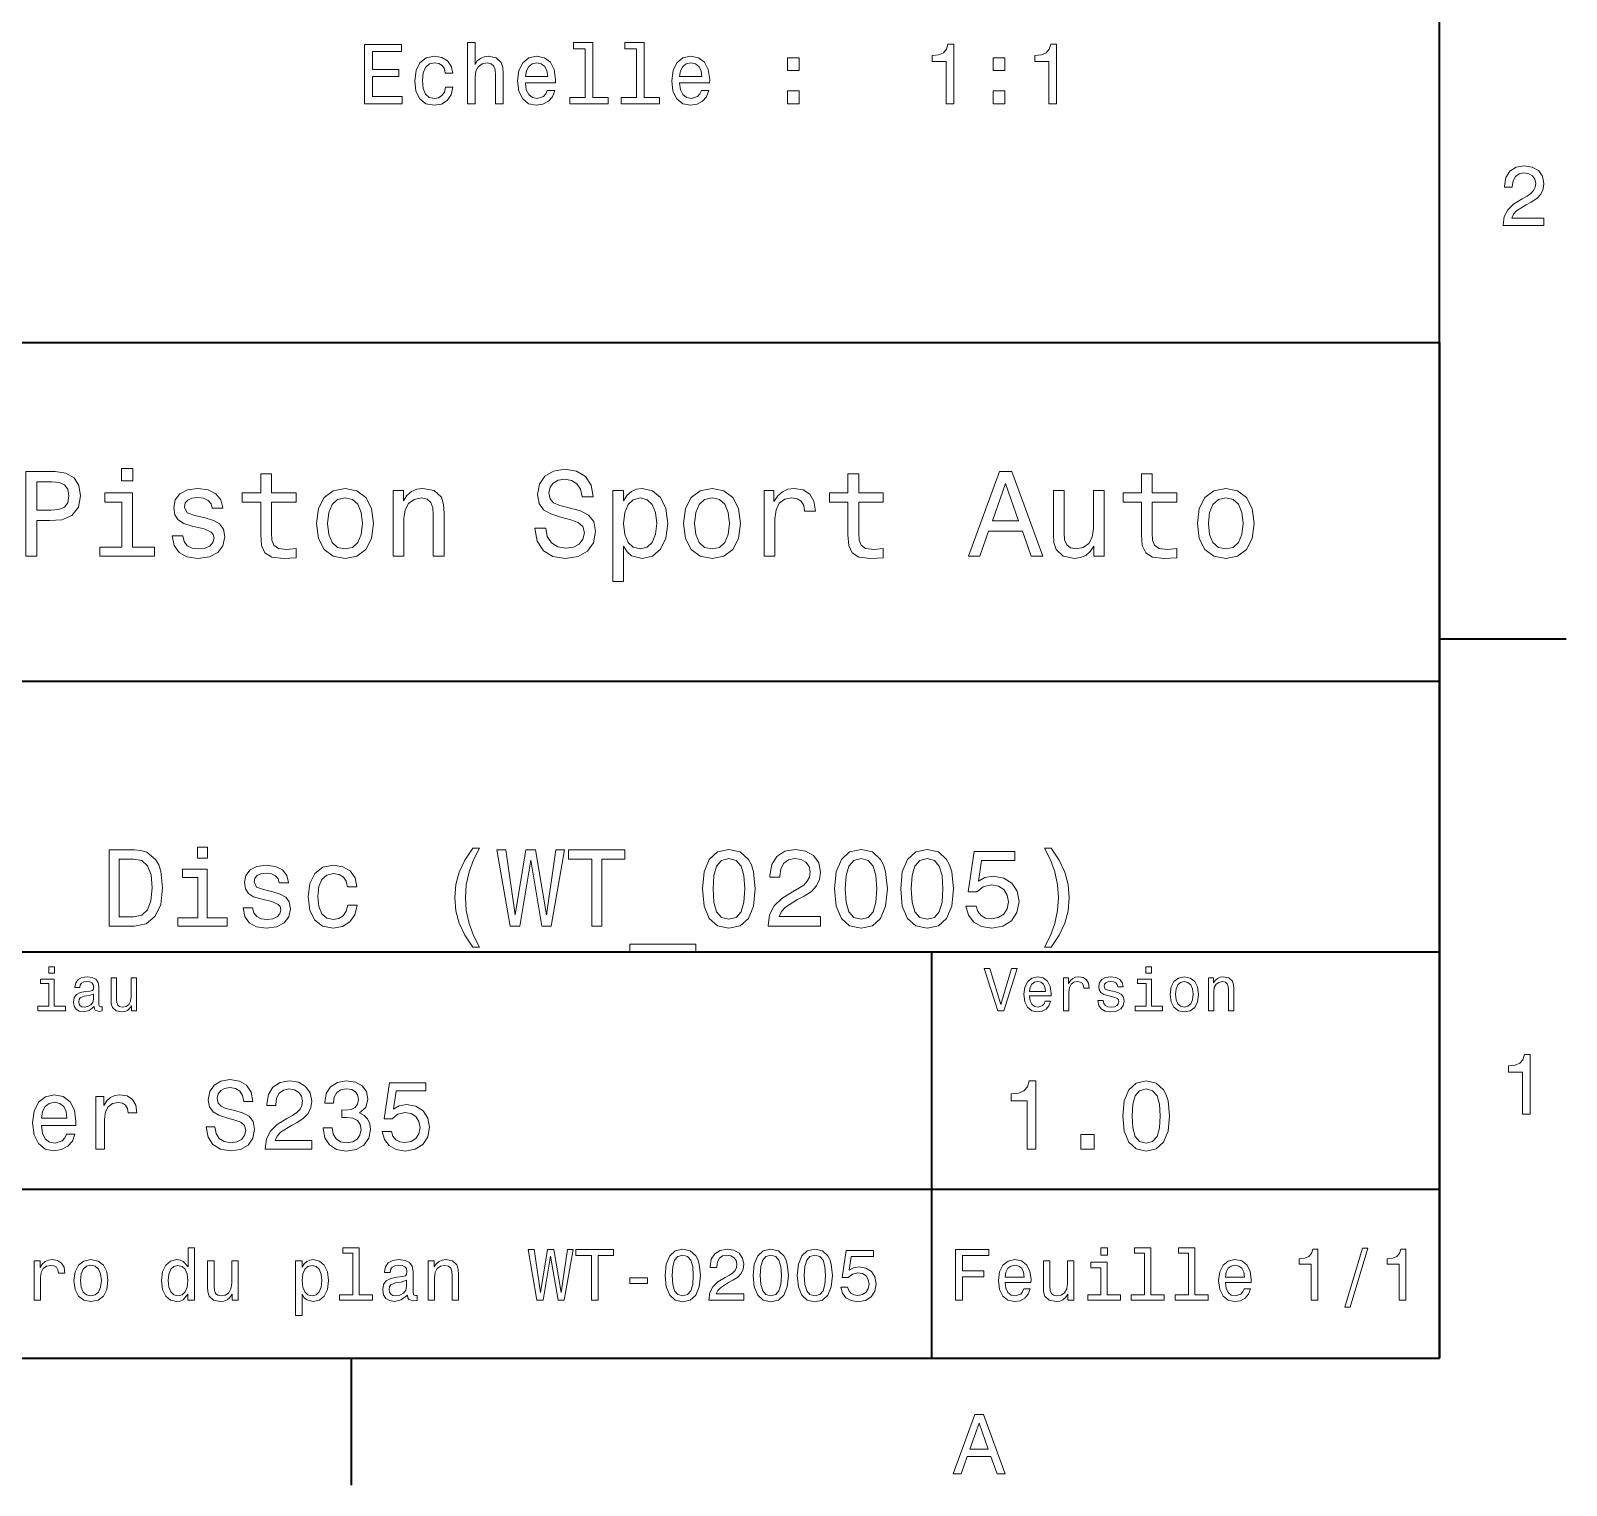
# Model space of a CAD drawing. Extents: x 0 to 297, y 0 to 210.
# Drawn here: x 203.8 to 294.5, y 2.5 to 88.4 of the extents above; entities that cross this region are included whole.
import ezdxf

# ---------------------------------------------------------------- set-up
doc = ezdxf.new("R2010")
doc.units = 0

msp = doc.modelspace()

# ---------------------------------------------------------------- linework, layer by layer
at = {"color": 7, "lineweight": 35}
for p, q in [((287, 10), (287, 200)), ((97, 70), (287, 70)), ((287, 70), (287, 10)), ((162, 50), (287, 50)), ((162, 34), (287, 34)), ((257, 10), (257, 34)), ((162, 20), (287, 20)), ((10, 10), (287, 10)), ((97, 10), (287, 10))]:
    msp.add_line(p, q, dxfattribs=at)
at = {"color": 7, "lineweight": 35, "ltscale": 0.1875}
for p, q in [((287, 52.5), (294.5, 52.5)), ((222.699997, 10), (222.699997, 2.5))]:
    msp.add_line(p, q, dxfattribs=at)
at = {"color": 7, "lineweight": 13}
for points in [[(223.479584, 84.108551), (225.698593, 84.108551), (225.698593, 84.532181), (223.943558, 84.532181), (223.943558, 85.717339), (225.506958, 85.717339), (225.506958, 86.135925), (223.943558, 86.135925), (223.943558, 87.184921), (225.658249, 87.184921), (225.658249, 87.608551), (223.479584, 87.608551)], [(229.566757, 84.108551), (230.010559, 84.108551), (230.010559, 85.671951), (230.055954, 86.030022), (230.202194, 86.292267), (230.429153, 86.453651), (230.731735, 86.514168), (230.973816, 86.463737), (231.125107, 86.327568), (231.20076, 86.100624), (231.225983, 85.798035), (231.225983, 84.108551), (231.669785, 84.108551), (231.669785, 85.888809), (231.649612, 86.24688), (231.558823, 86.544434), (231.261276, 86.816765), (230.797302, 86.912582), (230.545135, 86.877281), (230.328278, 86.781464), (230.146729, 86.630165), (230.010559, 86.423393), (230.010559, 87.729591), (229.566757, 87.729591)], [(236.521362, 87.356392), (236.521362, 84.48175), (235.608536, 84.48175), (235.608536, 84.108551), (237.872955, 84.108551), (237.872955, 84.48175), (236.965164, 84.48175), (236.965164, 87.729591), (235.825394, 87.729591), (235.825394, 87.356392)], [(239.557388, 87.356392), (239.557388, 84.48175), (238.644562, 84.48175), (238.644562, 84.108551), (240.908966, 84.108551), (240.908966, 84.48175), (240.00119, 84.48175), (240.00119, 87.729591), (238.86142, 87.729591), (238.86142, 87.356392)], [(257.844116, 84.108551), (258.30307, 84.108551), (258.30307, 87.633766), (257.960114, 87.633766), (257.869354, 87.326134), (257.687805, 87.119354), (257.4104, 86.998322), (257.02713, 86.957977), (257.02713, 86.599907), (257.844116, 86.599907)], [(263.916168, 84.108551), (264.375122, 84.108551), (264.375122, 87.633766), (264.032166, 87.633766), (263.941406, 87.326134), (263.759827, 87.119354), (263.482452, 86.998322), (263.099182, 86.957977), (263.099182, 86.599907), (263.916168, 86.599907)], [(228.255508, 85.919067), (228.694275, 85.919067), (228.6035, 86.322525), (228.386642, 86.640251), (228.048737, 86.836937), (227.609985, 86.912582), (227.125839, 86.811722), (226.757675, 86.529297), (226.525696, 86.070366), (226.444992, 85.455093), (226.520645, 84.844864), (226.747589, 84.390968), (227.105652, 84.108551), (227.594849, 84.012733), (228.028564, 84.088379), (228.36647, 84.300194), (228.59845, 84.633049), (228.699326, 85.076851), (228.275696, 85.076851), (228.200043, 84.794434), (228.058823, 84.582611), (227.857101, 84.451492), (227.609985, 84.411148), (227.302353, 84.476707), (227.080444, 84.678436), (226.944275, 85.006248), (226.89888, 85.470222), (226.944275, 85.92411), (227.08548, 86.251923), (227.312439, 86.453651), (227.609985, 86.524254), (227.872223, 86.478867), (228.068909, 86.362877), (228.200043, 86.171234)], [(232.991104, 85.334053), (234.766327, 85.334053), (234.771362, 85.540825), (234.690674, 86.120796), (234.468765, 86.55452), (234.115753, 86.816765), (233.646729, 86.912582), (233.18779, 86.811722), (232.834763, 86.529297), (232.607819, 86.070366), (232.52713, 85.465179), (232.602783, 84.844864), (232.829727, 84.390968), (233.177704, 84.108551), (233.631592, 84.012733), (234.024963, 84.078293), (234.347733, 84.249763), (234.584763, 84.522095), (234.720932, 84.885208), (234.282166, 84.885208), (234.191391, 84.683479), (234.060272, 84.532181), (233.687073, 84.411148), (233.399612, 84.466621), (233.182755, 84.643135), (233.041534, 84.930595), (232.991104, 85.318924)], [(232.991104, 85.707253), (233.046585, 86.055237), (233.182755, 86.312439), (233.389526, 86.468781), (233.66185, 86.524254), (233.929153, 86.468781), (234.135925, 86.312439), (234.261993, 86.055237), (234.307388, 85.707253)], [(242.099182, 85.334053), (243.87439, 85.334053), (243.87944, 85.540825), (243.798737, 86.120796), (243.576843, 86.55452), (243.223816, 86.816765), (242.754791, 86.912582), (242.295868, 86.811722), (241.942841, 86.529297), (241.715897, 86.070366), (241.635193, 85.465179), (241.710846, 84.844864), (241.93779, 84.390968), (242.285782, 84.108551), (242.73967, 84.012733), (243.133041, 84.078293), (243.455811, 84.249763), (243.692841, 84.522095), (243.82901, 84.885208), (243.390244, 84.885208), (243.299469, 84.683479), (243.168335, 84.532181), (242.795135, 84.411148), (242.507675, 84.466621), (242.290817, 84.643135), (242.149612, 84.930595), (242.099182, 85.318924)], [(242.099182, 85.707253), (242.154648, 86.055237), (242.290817, 86.312439), (242.497589, 86.468781), (242.769928, 86.524254), (243.037216, 86.468781), (243.243988, 86.312439), (243.370071, 86.055237), (243.415466, 85.707253)], [(248.478851, 86.065323), (249.17482, 86.065323), (249.17482, 86.816765), (248.478851, 86.816765)], [(260.622955, 86.065323), (261.318909, 86.065323), (261.318909, 86.816765), (260.622955, 86.816765)], [(248.478851, 84.108551), (249.17482, 84.108551), (249.17482, 84.859993), (248.478851, 84.859993)], [(260.622955, 84.108551), (261.318909, 84.108551), (261.318909, 84.859993), (260.622955, 84.859993)], [(290.76947, 76.916786), (293.175079, 76.916786), (293.175079, 77.350502), (291.273773, 77.350502), (291.3797, 77.587532), (291.561249, 77.784218), (292.121033, 78.142288), (292.418579, 78.293587), (292.751434, 78.510445), (292.988464, 78.762604), (293.124634, 79.060158), (293.175079, 79.398056), (293.089355, 79.821686), (292.852325, 80.154541), (292.489197, 80.366356), (292.020172, 80.442001), (291.536041, 80.35627), (291.167877, 80.119232), (290.930847, 79.740997), (290.850159, 79.241714), (290.850159, 79.171112), (291.309082, 79.171112), (291.309082, 79.211456), (291.354462, 79.554398), (291.490631, 79.806557), (291.707489, 79.967941), (291.994965, 80.023415), (292.287476, 79.972984), (292.504333, 79.846901), (292.645538, 79.650215), (292.695984, 79.403099), (292.660675, 79.171112), (292.56485, 78.974426), (292.403473, 78.802956), (292.181549, 78.651657), (291.884003, 78.490273), (291.389771, 78.177589), (291.041779, 77.844742), (290.835022, 77.441284), (290.76947, 76.931915)], [(203.462524, 57.381123), (204.125351, 57.381123), (204.125351, 59.492073), (204.860229, 59.492073), (205.602295, 59.528095), (206.193085, 59.780258), (206.574921, 60.270172), (206.704605, 60.940201), (206.603745, 61.559795), (206.315552, 62.013687), (205.840057, 62.287464), (205.191635, 62.381123), (203.462524, 62.381123)], [(205.01152, 61.76873), (205.443802, 61.725502), (205.760803, 61.588615), (205.94812, 61.336452), (206.01297, 60.940201), (205.940918, 60.522331), (205.746399, 60.270172), (205.414978, 60.140488), (204.96109, 60.104465), (204.125351, 60.104465), (204.125351, 61.76873)], [(209.788177, 62.554031), (209.118149, 62.554031), (209.118149, 61.833572), (209.788177, 61.833572)], [(217.353027, 60.579971), (217.353027, 58.64193), (217.396255, 58.015129), (217.597992, 57.582851), (218.001434, 57.330688), (218.685883, 57.244236), (219.43515, 57.280258), (219.43515, 57.827808), (218.887604, 57.78458), (218.390488, 57.842216), (218.123917, 58.022331), (218.008652, 58.324928), (217.98703, 58.75), (217.98703, 60.579971), (219.43515, 60.579971), (219.43515, 61.120316), (217.98703, 61.120316), (217.98703, 62.251438), (217.353027, 62.251438), (217.353027, 61.120316), (216.257935, 61.120316), (216.257935, 60.579971)], [(234.20462, 59.030979), (233.548996, 59.030979), (233.693085, 58.267288), (234.053314, 57.70533), (234.608078, 57.366714), (235.357361, 57.244236), (236.099426, 57.359509), (236.654175, 57.67651), (237.007202, 58.17363), (237.136902, 58.82925), (237.028824, 59.420029), (236.726227, 59.801872), (236.236313, 60.054031), (235.580704, 60.241352), (235.018738, 60.378242), (234.651306, 60.536743), (234.442368, 60.767288), (234.377533, 61.127522), (234.442368, 61.451729), (234.629684, 61.696686), (234.917877, 61.862389), (235.314133, 61.920029), (235.71759, 61.84798), (236.034592, 61.653458), (236.24353, 61.32925), (236.344391, 60.889767), (237, 60.889767), (237, 60.904179), (236.884735, 61.581409), (236.546112, 62.085732), (236.01297, 62.402737), (235.292511, 62.510807), (234.644104, 62.402737), (234.139771, 62.100143), (233.815567, 61.631844), (233.700287, 61.026657), (233.793961, 60.486309), (234.067734, 60.118874), (234.5, 59.873917), (235.09079, 59.6866), (235.674362, 59.520893), (236.113831, 59.362389), (236.380402, 59.131844), (236.47406, 58.757202), (236.387619, 58.375359), (236.164276, 58.087173), (235.825653, 57.907059), (235.386169, 57.849422), (234.896255, 57.928673), (234.521622, 58.159222), (234.283875, 58.533859)], [(252.05043, 60.579971), (252.05043, 58.64193), (252.093658, 58.015129), (252.29538, 57.582851), (252.698853, 57.330688), (253.383286, 57.244236), (254.132568, 57.280258), (254.132568, 57.827808), (253.585022, 57.78458), (253.087891, 57.842216), (252.82132, 58.022331), (252.706055, 58.324928), (252.684448, 58.75), (252.684448, 60.579971), (254.132568, 60.579971), (254.132568, 61.120316), (252.684448, 61.120316), (252.684448, 62.251438), (252.05043, 62.251438), (252.05043, 61.120316), (250.955322, 61.120316), (250.955322, 60.579971)], [(259.175781, 57.381123), (259.838623, 57.381123), (260.364563, 58.850864), (262.360229, 58.850864), (262.886169, 57.381123), (263.563416, 57.381123), (261.733429, 62.388329), (260.998566, 62.388329)], [(269.399109, 60.579971), (269.399109, 58.64193), (269.442352, 58.015129), (269.644073, 57.582851), (270.047546, 57.330688), (270.731995, 57.244236), (271.481262, 57.280258), (271.481262, 57.827808), (270.933716, 57.78458), (270.436584, 57.842216), (270.170013, 58.022331), (270.054749, 58.324928), (270.033142, 58.75), (270.033142, 60.579971), (271.481262, 60.579971), (271.481262, 61.120316), (270.033142, 61.120316), (270.033142, 62.251438), (269.399109, 62.251438), (269.399109, 61.120316), (268.304016, 61.120316), (268.304016, 60.579971)], [(209.766571, 57.914265), (209.766571, 61.120316), (208.138321, 61.120316), (208.138321, 60.579971), (209.132568, 60.579971), (209.132568, 57.914265), (207.835724, 57.914265), (207.835724, 57.381123), (211.077805, 57.381123), (211.077805, 57.914265)], [(214.060516, 59.636166), (213.44812, 59.780258), (212.994232, 59.945965), (212.842941, 60.28458), (212.886169, 60.522331), (213.03746, 60.695244), (213.282425, 60.803314), (213.635437, 60.846542), (213.97406, 60.803314), (214.240631, 60.67363), (214.413544, 60.479107), (214.485596, 60.219738), (215.105194, 60.219738), (215.105194, 60.23415), (214.997116, 60.70245), (214.701721, 61.069885), (214.240631, 61.30043), (213.635437, 61.386887), (213.023056, 61.30043), (212.57637, 61.062679), (212.29538, 60.709652), (212.208939, 60.262966), (212.273773, 59.830688), (212.475494, 59.528095), (212.806915, 59.311958), (213.289627, 59.16066), (213.995682, 58.987751), (214.427948, 58.807636), (214.543228, 58.663544), (214.586456, 58.447407), (214.521606, 58.180836), (214.348694, 57.979107), (214.067719, 57.849422), (213.693085, 57.806194), (213.296829, 57.849422), (213.008636, 58.000721), (212.814117, 58.245674), (212.734863, 58.584293), (212.122482, 58.584293), (212.223343, 58.007923), (212.518738, 57.590057), (212.98703, 57.337894), (213.635437, 57.244236), (214.312683, 57.337894), (214.809799, 57.590057), (215.112396, 57.993515), (215.220459, 58.519451), (215.141205, 58.973343), (214.917862, 59.283138), (214.55043, 59.484871)], [(220.65274, 59.311958), (220.768005, 58.432995), (221.099426, 57.78458), (221.625366, 57.381123), (222.331421, 57.244236), (223.030258, 57.381123), (223.556198, 57.777374), (223.887604, 58.425793), (224.010086, 59.311958), (223.887604, 60.190922), (223.556198, 60.846542), (223.030258, 61.242794), (222.331421, 61.386887), (221.625366, 61.242794), (221.099426, 60.839336), (220.768005, 60.190922)], [(221.301147, 59.319164), (221.365997, 59.967579), (221.567719, 60.435879), (221.891937, 60.72406), (222.331421, 60.824928), (222.763687, 60.72406), (223.087891, 60.443081), (223.289627, 59.967579), (223.361679, 59.319164), (223.289627, 58.663544), (223.087891, 58.188038), (222.763687, 57.899853), (222.331421, 57.806194), (221.891937, 57.899853), (221.567719, 58.188038), (221.365997, 58.663544)], [(225.177246, 57.381123), (225.811249, 57.381123), (225.811249, 59.614552), (225.876083, 60.12608), (226.085022, 60.500717), (226.409225, 60.731266), (226.841507, 60.817722), (227.187317, 60.745674), (227.403458, 60.551151), (227.511536, 60.226944), (227.547546, 59.794666), (227.547546, 57.381123), (228.181564, 57.381123), (228.181564, 59.924351), (228.15274, 60.435879), (228.023056, 60.86095), (227.597992, 61.25), (226.935165, 61.386887), (226.567719, 61.336452), (226.257935, 61.199566), (225.991364, 60.969017), (225.782425, 60.659222), (225.782425, 61.25), (225.177246, 61.25)], [(238.786743, 60.652016), (238.786743, 61.25), (238.15274, 61.25), (238.15274, 55.882565), (238.786743, 55.882565), (238.786743, 57.971901), (239.010101, 57.633286), (239.262253, 57.409943), (239.896271, 57.244236), (240.50145, 57.381123), (240.976959, 57.791786), (241.286743, 58.440201), (241.402023, 59.319164), (241.286743, 60.190922), (240.976959, 60.839336), (240.50145, 61.242794), (239.896271, 61.386887), (239.550446, 61.343658), (239.255051, 61.206772), (239.002899, 60.976223)], [(239.788193, 57.8134), (239.363129, 57.907059), (239.053314, 58.195244), (238.858795, 58.663544), (238.793945, 59.319164), (238.858795, 59.967579), (239.053314, 60.435879), (239.363129, 60.716858), (239.788193, 60.817722), (240.177246, 60.716858), (240.48703, 60.428673), (240.681564, 59.960373), (240.753601, 59.319164), (240.681564, 58.67075), (240.48703, 58.195244), (240.177246, 57.907059)], [(242.338623, 59.311958), (242.453888, 58.432995), (242.785309, 57.78458), (243.311249, 57.381123), (244.017303, 57.244236), (244.716141, 57.381123), (245.242081, 57.777374), (245.573486, 58.425793), (245.695969, 59.311958), (245.573486, 60.190922), (245.242081, 60.846542), (244.716141, 61.242794), (244.017303, 61.386887), (243.311249, 61.242794), (242.785309, 60.839336), (242.453888, 60.190922)], [(242.98703, 59.319164), (243.05188, 59.967579), (243.253601, 60.435879), (243.57782, 60.72406), (244.017303, 60.824928), (244.449585, 60.72406), (244.773773, 60.443081), (244.97551, 59.967579), (245.047546, 59.319164), (244.97551, 58.663544), (244.773773, 58.188038), (244.449585, 57.899853), (244.017303, 57.806194), (243.57782, 57.899853), (243.253601, 58.188038), (243.05188, 58.663544)], [(247.100861, 57.381123), (247.734863, 57.381123), (247.734863, 59.592937), (247.799713, 60.12608), (247.994232, 60.507923), (248.311249, 60.738472), (248.736313, 60.817722), (249.053314, 60.767288), (249.291077, 60.623199), (249.435165, 60.378242), (249.485596, 60.046829), (250.126801, 60.046829), (250.040344, 60.630402), (249.802597, 61.048271), (249.406342, 61.30043), (248.865997, 61.386887), (248.498566, 61.32925), (248.181549, 61.185158), (247.900574, 60.940201), (247.677246, 60.608788), (247.677246, 61.25), (247.100861, 61.25)], [(260.595093, 59.463257), (261.365997, 61.667866), (262.136902, 59.463257)], [(267.194519, 61.25), (266.560516, 61.25), (266.560516, 59.016571), (266.488464, 58.497837), (266.279541, 58.123196), (265.955322, 57.892651), (265.530243, 57.820602), (265.19165, 57.878242), (264.975494, 58.051151), (264.853027, 58.346542), (264.824219, 58.764408), (264.824219, 61.25), (264.190186, 61.25), (264.190186, 58.706772), (264.211792, 58.195244), (264.348694, 57.770172), (264.766571, 57.381123), (265.436584, 57.244236), (265.796814, 57.294666), (266.106628, 57.424351), (266.373199, 57.647694), (266.589325, 57.971901), (266.589325, 57.381123), (267.194519, 57.381123)], [(272.698853, 59.311958), (272.814117, 58.432995), (273.145508, 57.78458), (273.671448, 57.381123), (274.377502, 57.244236), (275.076355, 57.381123), (275.602295, 57.777374), (275.933716, 58.425793), (276.056183, 59.311958), (275.933716, 60.190922), (275.602295, 60.846542), (275.076355, 61.242794), (274.377502, 61.386887), (273.671448, 61.242794), (273.145508, 60.839336), (272.814117, 60.190922)], [(273.34726, 59.319164), (273.412109, 59.967579), (273.613831, 60.435879), (273.938019, 60.72406), (274.377502, 60.824928), (274.809784, 60.72406), (275.134003, 60.443081), (275.335724, 59.967579), (275.407776, 59.319164), (275.335724, 58.663544), (275.134003, 58.188038), (274.809784, 57.899853), (274.377502, 57.806194), (273.938019, 57.899853), (273.613831, 58.188038), (273.412109, 58.663544)], [(209.879684, 40.030258), (208.381836, 40.030258), (208.381836, 35.530258), (209.879684, 35.530258), (210.586456, 35.672909), (211.111664, 36.107349), (211.435883, 36.814121), (211.552597, 37.780258), (211.448853, 38.76585), (211.319168, 39.1549), (211.137604, 39.466137), (210.612396, 39.887608), (210.268738, 39.991352)], [(214.21109, 40.185879), (213.608063, 40.185879), (213.608063, 39.537464), (214.21109, 39.537464)], [(229.876801, 34.278816), (230.285294, 34.278816), (229.91571, 34.966137), (229.656342, 35.685879), (229.494232, 36.444523), (229.442352, 37.209652), (229.494232, 37.974781), (229.656342, 38.726944), (229.91571, 39.453171), (230.285294, 40.140488), (229.876801, 40.140488), (229.403458, 39.427231), (229.072754, 38.720459), (228.878235, 37.981266), (228.819885, 37.209652), (228.878235, 36.431557), (229.072754, 35.698845), (229.403458, 34.992073)], [(232.081406, 35.530258), (232.652008, 35.530258), (233.30043, 39.433716), (233.968292, 35.530258), (234.51297, 35.530258), (235.304031, 40.036743), (234.785294, 40.036743), (234.227661, 36.204609), (233.585724, 40.036743), (233.021606, 40.036743), (232.392639, 36.204609), (231.835007, 40.036743), (231.303314, 40.036743)], [(236.912094, 35.530258), (237.508636, 35.530258), (237.508636, 39.485588), (238.870316, 39.485588), (238.870316, 40.030258), (235.543945, 40.030258), (235.543945, 39.485588), (236.912094, 39.485588)], [(243.454605, 37.728386), (243.551865, 36.710373), (243.856628, 35.98415), (244.342926, 35.543228), (245.017288, 35.400574), (245.68515, 35.543228), (246.171463, 35.98415), (246.469727, 36.710373), (246.573486, 37.728386), (246.469727, 38.739914), (246.346527, 39.14193), (246.171463, 39.472622), (245.68515, 39.913544), (245.017288, 40.062679), (244.342926, 39.913544), (243.856628, 39.466137), (243.551865, 38.739914)], [(247.338608, 35.530258), (250.431549, 35.530258), (250.431549, 36.087894), (247.98703, 36.087894), (248.123199, 36.392651), (248.356628, 36.645531), (249.076355, 37.105907), (249.458923, 37.30043), (249.886871, 37.57925), (250.191635, 37.903458), (250.366699, 38.286022), (250.431549, 38.720459), (250.32132, 39.265129), (250.016571, 39.693081), (249.549713, 39.965416), (248.946686, 40.062679), (248.324203, 39.95245), (247.850861, 39.647694), (247.546112, 39.161381), (247.442352, 38.519451), (247.442352, 38.428673), (248.03241, 38.428673), (248.03241, 38.480545), (248.090775, 38.921467), (248.265839, 39.245674), (248.544662, 39.453171), (248.914261, 39.524494), (249.290344, 39.459652), (249.569153, 39.29755), (249.750717, 39.044666), (249.815552, 38.726944), (249.770172, 38.428673), (249.646973, 38.175793), (249.439484, 37.95533), (249.154175, 37.760807), (248.771606, 37.553314), (248.136169, 37.151295), (247.688751, 36.723343), (247.422913, 36.204609), (247.338608, 35.549709)], [(251.26152, 37.728386), (251.358795, 36.710373), (251.663544, 35.98415), (252.149841, 35.543228), (252.824203, 35.400574), (253.492065, 35.543228), (253.978394, 35.98415), (254.276657, 36.710373), (254.380402, 37.728386), (254.276657, 38.739914), (254.153458, 39.14193), (253.978394, 39.472622), (253.492065, 39.913544), (252.824203, 40.062679), (252.149841, 39.913544), (251.663544, 39.466137), (251.358795, 38.739914)], [(255.164978, 37.728386), (255.262238, 36.710373), (255.567001, 35.98415), (256.053314, 35.543228), (256.727661, 35.400574), (257.395538, 35.543228), (257.881836, 35.98415), (258.180115, 36.710373), (258.283875, 37.728386), (258.180115, 38.739914), (258.056915, 39.14193), (257.881836, 39.472622), (257.395538, 39.913544), (256.727661, 40.062679), (256.053314, 39.913544), (255.567001, 39.466137), (255.262238, 38.739914)], [(259.023041, 36.703888), (259.16571, 36.172188), (259.483429, 35.757202), (259.950287, 35.497837), (260.546814, 35.400574), (261.201721, 35.517288), (261.713989, 35.835014), (262.038177, 36.340778), (262.161377, 36.989193), (262.051147, 37.592216), (261.739899, 38.065559), (261.253601, 38.370316), (260.624634, 38.480545), (260.138306, 38.402737), (259.762238, 38.188759), (259.943787, 39.401295), (261.914978, 39.401295), (261.914978, 39.932995), (259.509369, 39.932995), (259.15274, 37.546829), (259.671448, 37.546829), (260.047546, 37.851585), (260.527374, 37.961815), (260.942352, 37.890488), (261.260071, 37.682995), (261.46109, 37.365273), (261.53241, 36.956772), (261.46109, 36.548271), (261.253601, 36.230545), (260.935883, 36.029537), (260.527374, 35.958214), (260.183716, 36.003601), (259.917847, 36.152737), (259.723328, 36.386166), (259.626068, 36.703888)], [(264.067719, 34.278816), (264.534576, 34.992073), (264.865265, 35.698845), (265.059784, 36.431557), (265.124634, 37.209652), (265.059784, 37.981266), (264.865265, 38.720459), (264.534576, 39.427231), (264.067719, 40.140488), (263.65921, 40.140488), (264.022339, 39.453171), (264.281677, 38.726944), (264.437317, 37.974781), (264.495667, 37.209652), (264.437317, 36.444523), (264.281677, 35.685879), (264.015839, 34.966137), (263.65921, 34.278816)], [(209.83429, 39.492073), (210.327087, 39.394814), (210.664261, 39.096542), (210.865265, 38.564842), (210.930115, 37.780258), (210.858795, 37.021614), (210.657776, 36.489914), (210.314117, 36.172188), (209.83429, 36.068443), (208.984863, 36.068443), (208.984863, 39.492073)], [(218.056198, 37.559795), (217.505035, 37.68948), (217.096542, 37.838615), (216.960373, 38.143372), (216.999283, 38.357346), (217.135437, 38.512966), (217.355896, 38.610229), (217.67363, 38.649136), (217.978378, 38.610229), (218.218292, 38.493515), (218.373917, 38.318443), (218.438751, 38.085014), (218.996399, 38.085014), (218.996399, 38.09798), (218.899139, 38.519451), (218.633286, 38.850143), (218.218292, 39.057636), (217.67363, 39.135445), (217.122467, 39.057636), (216.720459, 38.843658), (216.467575, 38.525936), (216.389771, 38.123917), (216.44812, 37.734871), (216.629684, 37.462536), (216.927948, 37.268009), (217.362396, 37.131844), (217.997833, 36.976223), (218.386887, 36.814121), (218.490631, 36.684437), (218.529541, 36.489914), (218.471176, 36.25), (218.315552, 36.068443), (218.062683, 35.951729), (217.725494, 35.912823), (217.368866, 35.951729), (217.109512, 36.087894), (216.934433, 36.308357), (216.863113, 36.61311), (216.311951, 36.61311), (216.40274, 36.094379), (216.668579, 35.7183), (217.090057, 35.491352), (217.67363, 35.407059), (218.283142, 35.491352), (218.730545, 35.7183), (219.002884, 36.081409), (219.100143, 36.554752), (219.028809, 36.963257), (218.827805, 37.242073), (218.497116, 37.42363)], [(222.471893, 37.858067), (223.036011, 37.858067), (222.919312, 38.376801), (222.640488, 38.785301), (222.206055, 39.038185), (221.641937, 39.135445), (221.019455, 39.005764), (220.546112, 38.642651), (220.247833, 38.052593), (220.144089, 37.261528), (220.241348, 36.476944), (220.533142, 35.893372), (220.993515, 35.530258), (221.622467, 35.407059), (222.180115, 35.504322), (222.614548, 35.776657), (222.912827, 36.204609), (223.042511, 36.775215), (222.497833, 36.775215), (222.400574, 36.412102), (222.219025, 36.139767), (221.959656, 35.97118), (221.641937, 35.919308), (221.246399, 36.003601), (220.96109, 36.262966), (220.786011, 36.684437), (220.727661, 37.280979), (220.786011, 37.864552), (220.967575, 38.286022), (221.259369, 38.545387), (221.641937, 38.636166), (221.979095, 38.577808), (222.231995, 38.428673), (222.400574, 38.182274)], [(244.077087, 37.728386), (244.128952, 38.512966), (244.291061, 39.077087), (244.582855, 39.40778), (245.017288, 39.524494), (245.445236, 39.40778), (245.73703, 39.077087), (245.899124, 38.512966), (245.951004, 37.728386), (245.899124, 36.937317), (245.73703, 36.373199), (245.445236, 36.042507), (245.017288, 35.932274), (244.582855, 36.042507), (244.291061, 36.373199), (244.128952, 36.937317)], [(251.884003, 37.728386), (251.935883, 38.512966), (252.097977, 39.077087), (252.389771, 39.40778), (252.824203, 39.524494), (253.252167, 39.40778), (253.543945, 39.077087), (253.706055, 38.512966), (253.757919, 37.728386), (253.706055, 36.937317), (253.543945, 36.373199), (253.252167, 36.042507), (252.824203, 35.932274), (252.389771, 36.042507), (252.097977, 36.373199), (251.935883, 36.937317)], [(255.78746, 37.728386), (255.839325, 38.512966), (256.001434, 39.077087), (256.293213, 39.40778), (256.727661, 39.524494), (257.155609, 39.40778), (257.447388, 39.077087), (257.609497, 38.512966), (257.661377, 37.728386), (257.609497, 36.937317), (257.447388, 36.373199), (257.155609, 36.042507), (256.727661, 35.932274), (256.293213, 36.042507), (256.001434, 36.373199), (255.839325, 36.937317)], [(214.191635, 36.010086), (214.191635, 38.895531), (212.726227, 38.895531), (212.726227, 38.409222), (213.621033, 38.409222), (213.621033, 36.010086), (212.453888, 36.010086), (212.453888, 35.530258), (215.37175, 35.530258), (215.37175, 36.010086)], [(239.162094, 34.453888), (239.162094, 34), (243.065552, 34), (243.065552, 34.453888)], [(205.161377, 33.117435), (204.82637, 33.117435), (204.82637, 32.757202), (205.161377, 32.757202)], [(261.71109, 33.03458), (261.08429, 30.905619), (260.439484, 33.03458), (260.09726, 33.03458), (260.904175, 30.530979), (261.264404, 30.530979), (262.053314, 33.03458)], [(269.992798, 33.117435), (269.657776, 33.117435), (269.657776, 32.757202), (269.992798, 32.757202)], [(205.150574, 30.79755), (205.150574, 32.400574), (204.336456, 32.400574), (204.336456, 32.130402), (204.833572, 32.130402), (204.833572, 30.79755), (204.185165, 30.79755), (204.185165, 30.530979), (205.806198, 30.530979), (205.806198, 30.79755)], [(207.499283, 30.78314), (207.499283, 30.772333), (207.517288, 30.649855), (207.57132, 30.5634), (207.798264, 30.494957), (207.974777, 30.523775), (207.974777, 30.768732), (207.899139, 30.757925), (207.798264, 30.804754), (207.780258, 30.948847), (207.780258, 31.950287), (207.73703, 32.206051), (207.610947, 32.386166), (207.391205, 32.494236), (207.081406, 32.533859), (206.778824, 32.490635), (206.555481, 32.368156), (206.414978, 32.177231), (206.368149, 31.925072), (206.368149, 31.903458), (206.65274, 31.903458), (206.677948, 32.054756), (206.757202, 32.162823), (206.886887, 32.227665), (207.070602, 32.25288), (207.247116, 32.234871), (207.373199, 32.180836), (207.448853, 32.087173), (207.47406, 31.957493), (207.459656, 31.806194), (207.402023, 31.730547), (207.257919, 31.694523), (206.987747, 31.665705), (206.677948, 31.600864), (206.458206, 31.48559), (206.328537, 31.305475), (206.28891, 31.038904), (206.324921, 30.801151), (206.4366, 30.62464), (206.616714, 30.512968), (206.86528, 30.473343), (207.200287, 30.54899)], [(210.010086, 32.465416), (209.693085, 32.465416), (209.693085, 31.348703), (209.657059, 31.089336), (209.552597, 30.902016), (209.390488, 30.786743), (209.177948, 30.750719), (209.008636, 30.779539), (208.900574, 30.865993), (208.83934, 31.013687), (208.824921, 31.222622), (208.824921, 32.465416), (208.507919, 32.465416), (208.507919, 31.193804), (208.518738, 30.93804), (208.587173, 30.725504), (208.796112, 30.530979), (209.131119, 30.462536), (209.311234, 30.487751), (209.466141, 30.552593), (209.599426, 30.664265), (209.707489, 30.826368), (209.707489, 30.530979), (210.010086, 30.530979)], [(262.784576, 31.40634), (264.052582, 31.40634), (264.056183, 31.554033), (263.998566, 31.9683), (263.840057, 32.278099), (263.587891, 32.465416), (263.252869, 32.533859), (262.925079, 32.461815), (262.672913, 32.260086), (262.510803, 31.932276), (262.453156, 31.5), (262.507202, 31.056915), (262.669312, 30.732708), (262.917877, 30.530979), (263.242065, 30.462536), (263.523041, 30.509365), (263.753601, 30.631844), (263.922913, 30.826368), (264.020172, 31.085733), (263.706787, 31.085733), (263.641937, 30.941643), (263.548279, 30.833572), (263.281708, 30.747118), (263.076355, 30.786743), (262.921478, 30.912823), (262.820618, 31.118155), (262.784576, 31.395533)], [(262.784576, 31.672911), (262.824219, 31.921469), (262.921478, 32.105186), (263.069153, 32.216858), (263.263702, 32.256485), (263.45462, 32.216858), (263.602295, 32.105186), (263.692352, 31.921469), (263.724792, 31.672911)], [(264.794678, 30.530979), (265.111664, 30.530979), (265.111664, 31.636887), (265.144104, 31.903458), (265.241364, 32.094379), (265.399841, 32.209652), (265.612396, 32.249279), (265.770905, 32.224064), (265.889771, 32.152016), (265.961823, 32.029537), (265.98703, 31.863832), (266.307648, 31.863832), (266.264404, 32.155621), (266.145538, 32.364552), (265.947418, 32.490635), (265.677246, 32.533859), (265.49353, 32.505043), (265.335022, 32.432995), (265.194519, 32.310516), (265.082855, 32.144814), (265.082855, 32.465416), (264.794678, 32.465416)], [(267.791779, 31.658501), (267.485596, 31.730547), (267.258636, 31.8134), (267.182983, 31.982708), (267.20462, 32.101585), (267.280273, 32.188038), (267.40274, 32.242073), (267.579254, 32.263687), (267.748566, 32.242073), (267.881836, 32.177231), (267.968292, 32.079971), (268.004333, 31.950287), (268.314117, 31.950287), (268.314117, 31.957493), (268.260101, 32.191643), (268.112396, 32.375359), (267.881836, 32.490635), (267.579254, 32.533859), (267.273041, 32.490635), (267.049713, 32.371758), (266.90921, 32.195244), (266.865997, 31.971901), (266.898407, 31.755764), (266.999268, 31.604465), (267.164978, 31.496397), (267.406342, 31.420748), (267.759369, 31.334293), (267.975494, 31.244236), (268.033142, 31.17219), (268.054749, 31.064121), (268.022339, 30.930836), (267.935883, 30.829971), (267.79538, 30.765129), (267.608063, 30.743515), (267.409943, 30.765129), (267.265839, 30.840778), (267.168579, 30.963255), (267.128967, 31.132565), (266.822754, 31.132565), (266.873199, 30.844379), (267.020905, 30.635447), (267.255035, 30.509365), (267.579254, 30.462536), (267.917877, 30.509365), (268.166412, 30.635447), (268.317719, 30.837175), (268.371765, 31.100143), (268.332123, 31.327089), (268.220459, 31.481987), (268.036743, 31.582851)], [(269.981995, 30.79755), (269.981995, 32.400574), (269.167877, 32.400574), (269.167877, 32.130402), (269.664978, 32.130402), (269.664978, 30.79755), (269.016571, 30.79755), (269.016571, 30.530979), (270.637604, 30.530979), (270.637604, 30.79755)], [(271.087891, 31.496397), (271.145538, 31.056915), (271.311249, 30.732708), (271.574219, 30.530979), (271.927246, 30.462536), (272.276672, 30.530979), (272.539612, 30.729107), (272.705322, 31.053314), (272.766571, 31.496397), (272.705322, 31.935879), (272.539612, 32.263687), (272.276672, 32.461815), (271.927246, 32.533859), (271.574219, 32.461815), (271.311249, 32.260086), (271.145538, 31.935879)], [(271.412109, 31.5), (271.444519, 31.824207), (271.54538, 32.058357), (271.707489, 32.20245), (271.927246, 32.25288), (272.143372, 32.20245), (272.305481, 32.061958), (272.406342, 31.824207), (272.442352, 31.5), (272.406342, 31.17219), (272.305481, 30.934437), (272.143372, 30.790344), (271.927246, 30.743515), (271.707489, 30.790344), (271.54538, 30.934437), (271.444519, 31.17219)], [(273.350159, 30.530979), (273.667145, 30.530979), (273.667145, 31.647694), (273.699554, 31.903458), (273.804047, 32.090778), (273.966125, 32.206051), (274.182281, 32.249279), (274.355194, 32.213257), (274.463257, 32.115993), (274.517303, 31.95389), (274.535309, 31.737751), (274.535309, 30.530979), (274.852295, 30.530979), (274.852295, 31.802593), (274.837891, 32.058357), (274.773041, 32.270893), (274.560516, 32.465416), (274.229095, 32.533859), (274.04538, 32.508644), (273.890503, 32.440201), (273.757202, 32.324928), (273.65274, 32.170029), (273.65274, 32.465416), (273.350159, 32.465416)], [(207.463257, 31.208212), (207.420029, 31.020893), (207.304749, 30.876801), (207.131851, 30.78314), (206.919312, 30.750719), (206.782425, 30.768732), (206.68515, 30.826368), (206.623917, 30.927233), (206.605911, 31.067722), (206.620316, 31.193804), (206.677948, 31.283861), (206.908508, 31.384726), (207.200287, 31.427954), (207.463257, 31.514408)], [(291.909241, 24.416786), (292.368164, 24.416786), (292.368164, 27.942001), (292.025208, 27.942001), (291.934448, 27.634365), (291.752899, 27.427593), (291.475525, 27.306557), (291.092224, 27.266211), (291.092224, 26.90814), (291.909241, 26.90814)], [(214.642654, 23.680117), (214.118149, 23.680117), (214.233429, 23.069164), (214.521606, 22.619596), (214.965424, 22.348703), (215.564835, 22.250721), (216.158508, 22.342941), (216.60231, 22.596542), (216.88472, 22.994238), (216.988464, 23.518732), (216.902023, 23.991356), (216.659943, 24.296831), (216.268005, 24.49856), (215.743515, 24.648417), (215.293945, 24.757925), (215, 24.884727), (214.832855, 25.069164), (214.780975, 25.357349), (214.832855, 25.616714), (214.982712, 25.812681), (215.213257, 25.945246), (215.530258, 25.991356), (215.853027, 25.933718), (216.106628, 25.778099), (216.273773, 25.518732), (216.354462, 25.167149), (216.878967, 25.167149), (216.878967, 25.178675), (216.786743, 25.720463), (216.515854, 26.12392), (216.08934, 26.377522), (215.51297, 26.463978), (214.994232, 26.377522), (214.590775, 26.135448), (214.331406, 25.760807), (214.239197, 25.276657), (214.314117, 24.844381), (214.533142, 24.550434), (214.878967, 24.354467), (215.351593, 24.204613), (215.818451, 24.072046), (216.170029, 23.945246), (216.383286, 23.760807), (216.458206, 23.461096), (216.389053, 23.155621), (216.210373, 22.925074), (215.939484, 22.780981), (215.587891, 22.734871), (215.195969, 22.798271), (214.896255, 22.98271), (214.706055, 23.282421)], [(217.616714, 22.360231), (220.365997, 22.360231), (220.365997, 22.855909), (218.193085, 22.855909), (218.314117, 23.126802), (218.521606, 23.351585), (219.161377, 23.760807), (219.501434, 23.933718), (219.881836, 24.181557), (220.15274, 24.469742), (220.30835, 24.809799), (220.365997, 25.195967), (220.268005, 25.680117), (219.997116, 26.06052), (219.582123, 26.302595), (219.046112, 26.38905), (218.492798, 26.291067), (218.072052, 26.020174), (217.801147, 25.587896), (217.708939, 25.017292), (217.708939, 24.9366), (218.233429, 24.9366), (218.233429, 24.98271), (218.285309, 25.374641), (218.440918, 25.662825), (218.688751, 25.847263), (219.017288, 25.910664), (219.351578, 25.853027), (219.599426, 25.708935), (219.760803, 25.48415), (219.818451, 25.201729), (219.778091, 24.9366), (219.668579, 24.711817), (219.484146, 24.51585), (219.230545, 24.342941), (218.890488, 24.158503), (218.325653, 23.801153), (217.927948, 23.42075), (217.691635, 22.959656), (217.616714, 22.377522)], [(221.040344, 23.616716), (221.040344, 23.57637), (221.132568, 23.023056), (221.403458, 22.60807), (221.829971, 22.342941), (222.394806, 22.244957), (222.994232, 22.342941), (223.443802, 22.596542), (223.731995, 23), (223.835739, 23.518732), (223.789627, 23.858791), (223.662827, 24.135448), (223.455322, 24.348703), (223.17868, 24.504324), (223.553314, 24.815563), (223.685883, 25.311239), (223.599426, 25.760807), (223.351578, 26.100864), (222.94812, 26.314121), (222.394806, 26.38905), (221.876083, 26.296831), (221.478378, 26.043228), (221.219025, 25.639771), (221.132568, 25.103746), (221.132568, 25.063402), (221.645538, 25.063402), (221.691635, 25.432278), (221.841492, 25.697407), (222.083572, 25.858791), (222.42363, 25.916428), (222.723343, 25.870317), (222.942368, 25.749281), (223.074921, 25.553314), (223.126801, 25.288185), (223.074921, 25.005764), (222.9366, 24.815563), (222.694519, 24.700289), (222.365997, 24.665707), (222.141205, 24.671471), (222.141205, 24.216139), (222.42363, 24.227667), (222.786743, 24.175793), (223.057632, 24.037464), (223.219025, 23.812681), (223.276657, 23.518732), (223.213257, 23.184439), (223.046112, 22.9366), (222.780975, 22.780981), (222.429398, 22.729107), (222.066284, 22.786745), (221.801147, 22.959656), (221.634003, 23.236313), (221.570602, 23.616716)], [(262.631134, 22.360231), (263.155609, 22.360231), (263.155609, 26.38905), (262.763702, 26.38905), (262.659943, 26.037464), (262.452454, 25.801153), (262.135437, 25.662825), (261.697418, 25.616714), (261.697418, 25.207493), (262.631134, 25.207493)], [(268.285309, 24.314121), (268.371765, 23.409224), (268.642639, 22.763689), (269.074921, 22.371759), (269.674347, 22.244957), (270.268005, 22.371759), (270.700287, 22.763689), (270.965424, 23.409224), (271.057648, 24.314121), (270.965424, 25.213257), (270.855896, 25.570606), (270.700287, 25.864553), (270.268005, 26.256485), (269.674347, 26.38905), (269.074921, 26.256485), (268.642639, 25.858791), (268.371765, 25.213257)], [(204.394806, 23.760807), (206.42363, 23.760807), (206.429398, 23.99712), (206.337173, 24.659943), (206.083572, 25.155621), (205.680115, 25.455332), (205.144089, 25.564842), (204.619598, 25.449568), (204.216141, 25.126802), (203.956772, 24.602306), (203.864548, 23.910664), (203.951004, 23.201731), (204.210373, 22.682999), (204.608063, 22.360231), (205.126801, 22.250721), (205.57637, 22.325649), (205.945251, 22.521614), (206.216141, 22.832853), (206.371765, 23.247839), (205.870316, 23.247839), (205.766571, 23.017292), (205.616714, 22.844381), (205.190201, 22.706053), (204.861664, 22.769453), (204.613831, 22.971182), (204.452454, 23.299713), (204.394806, 23.743517)], [(207.610947, 22.360231), (208.118149, 22.360231), (208.118149, 24.129684), (208.170029, 24.556196), (208.325653, 24.861671), (208.579254, 25.04611), (208.919312, 25.10951), (209.172913, 25.069164), (209.363113, 24.953892), (209.478394, 24.757925), (209.518738, 24.492796), (210.031708, 24.492796), (209.96254, 24.959656), (209.772339, 25.293949), (209.455338, 25.495678), (209.023056, 25.564842), (208.729111, 25.518732), (208.47551, 25.40346), (208.250717, 25.207493), (208.072052, 24.942364), (208.072052, 25.455332), (207.610947, 25.455332)], [(224.533142, 23.40346), (224.659943, 22.930836), (224.942352, 22.56196), (225.357346, 22.331413), (225.887604, 22.244957), (226.469742, 22.348703), (226.925064, 22.631124), (227.213257, 23.080692), (227.322769, 23.657061), (227.224777, 24.193085), (226.94812, 24.613834), (226.515839, 24.884727), (225.956772, 24.98271), (225.52449, 24.913546), (225.190201, 24.723343), (225.351578, 25.801153), (227.103745, 25.801153), (227.103745, 26.273777), (224.965424, 26.273777), (224.648407, 24.152739), (225.109512, 24.152739), (225.443802, 24.423632), (225.870316, 24.521614), (226.239197, 24.458214), (226.521606, 24.273777), (226.700287, 23.991356), (226.763687, 23.628242), (226.700287, 23.265131), (226.515839, 22.98271), (226.233429, 22.804035), (225.870316, 22.740635), (225.564835, 22.780981), (225.328522, 22.913546), (225.155609, 23.121038), (225.069153, 23.40346)], [(268.838623, 24.314121), (268.884735, 25.011528), (269.028809, 25.51297), (269.288177, 25.806917), (269.674347, 25.910664), (270.054749, 25.806917), (270.314117, 25.51297), (270.458221, 25.011528), (270.504333, 24.314121), (270.458221, 23.610952), (270.314117, 23.10951), (270.054749, 22.815563), (269.674347, 22.717581), (269.288177, 22.815563), (269.028809, 23.10951), (268.884735, 23.610952)], [(204.394806, 24.187321), (204.458206, 24.585014), (204.613831, 24.878963), (204.850143, 25.057638), (205.161377, 25.121038), (205.466858, 25.057638), (205.703171, 24.878963), (205.84726, 24.585014), (205.899139, 24.187321)], [(265.806915, 22.360231), (266.602295, 22.360231), (266.602295, 23.219021), (265.806915, 23.219021)], [(213.048996, 13.787464), (213.048996, 13.428675), (213.429398, 13.428675), (213.429398, 16.532421), (213.053314, 16.532421), (213.053314, 15.395534), (212.763687, 15.724064), (212.586456, 15.801874), (212.383286, 15.832133), (212.015854, 15.745678), (211.730545, 15.503603), (211.544662, 15.114553), (211.479828, 14.591499), (211.544662, 14.068444), (211.730545, 13.675073), (212.015854, 13.428675), (212.383286, 13.346542), (212.586456, 13.376801), (212.768005, 13.454611)], [(222.788193, 16.212536), (222.788193, 13.748559), (222.005768, 13.748559), (222.005768, 13.428675), (223.946686, 13.428675), (223.946686, 13.748559), (223.168594, 13.748559), (223.168594, 16.532421), (222.19165, 16.532421), (222.19165, 16.212536)], [(233.665695, 13.428675), (234.046097, 13.428675), (234.478378, 16.030981), (234.92363, 13.428675), (235.286743, 13.428675), (235.814117, 16.432999), (235.468292, 16.432999), (235.096527, 13.878242), (234.668579, 16.432999), (234.292496, 16.432999), (233.873184, 13.878242), (233.501434, 16.432999), (233.146973, 16.432999)], [(236.886154, 13.428675), (237.283859, 13.428675), (237.283859, 16.065563), (238.191635, 16.065563), (238.191635, 16.428675), (235.97406, 16.428675), (235.97406, 16.065563), (236.886154, 16.065563)], [(241.247833, 14.894093), (241.312668, 14.215418), (241.515839, 13.731268), (241.840057, 13.43732), (242.289612, 13.342219), (242.734863, 13.43732), (243.059067, 13.731268), (243.257919, 14.215418), (243.327087, 14.894093), (243.257919, 15.568444), (243.175781, 15.836456), (243.059067, 16.056917), (242.734863, 16.350864), (242.289612, 16.450289), (241.840057, 16.350864), (241.515839, 16.052593), (241.312668, 15.568444)], [(243.837173, 13.428675), (245.899124, 13.428675), (245.899124, 13.800432), (244.26944, 13.800432), (244.360229, 14.003603), (244.515839, 14.172191), (244.995667, 14.479107), (245.250717, 14.60879), (245.536011, 14.794669), (245.739182, 15.010807), (245.855896, 15.26585), (245.899124, 15.555476), (245.825638, 15.918589), (245.622467, 16.203892), (245.311234, 16.385447), (244.90921, 16.450289), (244.494232, 16.376802), (244.178665, 16.173632), (243.975494, 15.849424), (243.906342, 15.421471), (243.906342, 15.360951), (244.299713, 15.360951), (244.299713, 15.395534), (244.338608, 15.689482), (244.455322, 15.905621), (244.641205, 16.043949), (244.887604, 16.091499), (245.138321, 16.048271), (245.324203, 15.940203), (245.445236, 15.771614), (245.488464, 15.559799), (245.458206, 15.360951), (245.376068, 15.192364), (245.237747, 15.045389), (245.047546, 14.915707), (244.792496, 14.777378), (244.368866, 14.509366), (244.070602, 14.224064), (243.893372, 13.878242), (243.837173, 13.441643)], [(246.452438, 14.894093), (246.517288, 14.215418), (246.720459, 13.731268), (247.044662, 13.43732), (247.494232, 13.342219), (247.939468, 13.43732), (248.263687, 13.731268), (248.462524, 14.215418), (248.531693, 14.894093), (248.462524, 15.568444), (248.380402, 15.836456), (248.263687, 16.056917), (247.939468, 16.350864), (247.494232, 16.450289), (247.044662, 16.350864), (246.720459, 16.052593), (246.517288, 15.568444)], [(249.054749, 14.894093), (249.119583, 14.215418), (249.322754, 13.731268), (249.646973, 13.43732), (250.096527, 13.342219), (250.541779, 13.43732), (250.865982, 13.731268), (251.064835, 14.215418), (251.134003, 14.894093), (251.064835, 15.568444), (250.982697, 15.836456), (250.865982, 16.056917), (250.541779, 16.350864), (250.096527, 16.450289), (249.646973, 16.350864), (249.322754, 16.052593), (249.119583, 15.568444)], [(251.626801, 14.211096), (251.721893, 13.856628), (251.933716, 13.579971), (252.244949, 13.407061), (252.642639, 13.342219), (253.079239, 13.42003), (253.420746, 13.631845), (253.636887, 13.969021), (253.719009, 14.401298), (253.645523, 14.803314), (253.438034, 15.118876), (253.113831, 15.322046), (252.694519, 15.395534), (252.370316, 15.34366), (252.119598, 15.201009), (252.240631, 16.009367), (253.554749, 16.009367), (253.554749, 16.363834), (251.951004, 16.363834), (251.713257, 14.773055), (252.059067, 14.773055), (252.309784, 14.976225), (252.629669, 15.049712), (252.906342, 15.002162), (253.118149, 14.863833), (253.252151, 14.652018), (253.299713, 14.379683), (253.252151, 14.107349), (253.113831, 13.895534), (252.902008, 13.761528), (252.629669, 13.713977), (252.400574, 13.744237), (252.223343, 13.84366), (252.093658, 13.99928), (252.028809, 14.211096)], [(258.414978, 13.428675), (258.817017, 13.428675), (258.817017, 14.807637), (260.079254, 14.807637), (260.079254, 15.166427), (258.817017, 15.166427), (258.817017, 16.065563), (260.368866, 16.065563), (260.368866, 16.428675), (258.414978, 16.428675)], [(267.389038, 16.532421), (266.98703, 16.532421), (266.98703, 16.100145), (267.389038, 16.100145)], [(269.572052, 16.212536), (269.572052, 13.748559), (268.789612, 13.748559), (268.789612, 13.428675), (270.73056, 13.428675), (270.73056, 13.748559), (269.952454, 13.748559), (269.952454, 16.532421), (268.975494, 16.532421), (268.975494, 16.212536)], [(272.174347, 16.212536), (272.174347, 13.748559), (271.391937, 13.748559), (271.391937, 13.428675), (273.332855, 13.428675), (273.332855, 13.748559), (272.554749, 13.748559), (272.554749, 16.532421), (271.57782, 16.532421), (271.57782, 16.212536)], [(279.416443, 13.428675), (279.809814, 13.428675), (279.809814, 16.450289), (279.515839, 16.450289), (279.438049, 16.1866), (279.28241, 16.009367), (279.044678, 15.905621), (278.716125, 15.871038), (278.716125, 15.564121), (279.416443, 15.564121)], [(281.42218, 13.026657), (281.720459, 13.026657), (282.766571, 16.510807), (282.463989, 16.510807)], [(284.621033, 13.428675), (285.014404, 13.428675), (285.014404, 16.450289), (284.720459, 16.450289), (284.642639, 16.1866), (284.48703, 16.009367), (284.249268, 15.905621), (283.920746, 15.871038), (283.920746, 15.564121), (284.621033, 15.564121)], [(203.958221, 13.428675), (204.338623, 13.428675), (204.338623, 14.755764), (204.377518, 15.075649), (204.494232, 15.304755), (204.684433, 15.443084), (204.939484, 15.490635), (205.129684, 15.460375), (205.272339, 15.373919), (205.358795, 15.226946), (205.389053, 15.028098), (205.773773, 15.028098), (205.721909, 15.378242), (205.579254, 15.628963), (205.341492, 15.78026), (205.017288, 15.832133), (204.796829, 15.797551), (204.606628, 15.711096), (204.438034, 15.564121), (204.304031, 15.365274), (204.304031, 15.75), (203.958221, 15.75)], [(206.305481, 14.587176), (206.374634, 14.059798), (206.573486, 13.67075), (206.889053, 13.428675), (207.312683, 13.346542), (207.731995, 13.428675), (208.047546, 13.666427), (208.246399, 14.055476), (208.319885, 14.587176), (208.246399, 15.114553), (208.047546, 15.507925), (207.731995, 15.745678), (207.312683, 15.832133), (206.889053, 15.745678), (206.573486, 15.503603), (206.374634, 15.114553)], [(206.694519, 14.591499), (206.733429, 14.980548), (206.854462, 15.261528), (207.048996, 15.434439), (207.312683, 15.494957), (207.572052, 15.434439), (207.766571, 15.26585), (207.887604, 14.980548), (207.930832, 14.591499), (207.887604, 14.198127), (207.766571, 13.912825), (207.572052, 13.739914), (207.312683, 13.683718), (207.048996, 13.739914), (206.854462, 13.912825), (206.733429, 14.198127)], [(212.44812, 15.490635), (212.698853, 15.430116), (212.889053, 15.261528), (213.001434, 14.980548), (213.044678, 14.591499), (213.001434, 14.198127), (212.889053, 13.917148), (212.698853, 13.744237), (212.44812, 13.688041), (212.210373, 13.744237), (212.028824, 13.917148), (211.907776, 14.20245), (211.868881, 14.591499), (211.907776, 14.976225), (212.028824, 15.257205), (212.210373, 15.430116)], [(216.014404, 15.75), (215.634003, 15.75), (215.634003, 14.409943), (215.590775, 14.098703), (215.465424, 13.873919), (215.270889, 13.735591), (215.015854, 13.692364), (214.812683, 13.726946), (214.682999, 13.830692), (214.609512, 14.007925), (214.592224, 14.258646), (214.592224, 15.75), (214.211823, 15.75), (214.211823, 14.224064), (214.224792, 13.917148), (214.306915, 13.662104), (214.557632, 13.428675), (214.959656, 13.346542), (215.175797, 13.376801), (215.361679, 13.454611), (215.521622, 13.588617), (215.651306, 13.783141), (215.651306, 13.428675), (216.014404, 13.428675)], [(219.788193, 15.391211), (219.788193, 15.75), (219.407776, 15.75), (219.407776, 12.529539), (219.788193, 12.529539), (219.788193, 13.783141), (219.922195, 13.579971), (220.073486, 13.445966), (220.453888, 13.346542), (220.817001, 13.428675), (221.10231, 13.675073), (221.288193, 14.064121), (221.357346, 14.591499), (221.288193, 15.114553), (221.10231, 15.503603), (220.817001, 15.745678), (220.453888, 15.832133), (220.246399, 15.806196), (220.069168, 15.724064), (219.917877, 15.585735)], [(220.389053, 13.688041), (220.134003, 13.744237), (219.948135, 13.917148), (219.831421, 14.198127), (219.792511, 14.591499), (219.831421, 14.980548), (219.948135, 15.261528), (220.134003, 15.430116), (220.389053, 15.490635), (220.622482, 15.430116), (220.808365, 15.257205), (220.925079, 14.976225), (220.968307, 14.591499), (220.925079, 14.20245), (220.808365, 13.917148), (220.622482, 13.744237)], [(226.01297, 13.731268), (226.01297, 13.7183), (226.034592, 13.571326), (226.099426, 13.46758), (226.371765, 13.385448), (226.583588, 13.42003), (226.583588, 13.713977), (226.492798, 13.701009), (226.371765, 13.757205), (226.350159, 13.930116), (226.350159, 15.131845), (226.298279, 15.438761), (226.146973, 15.6549), (225.883286, 15.784582), (225.511536, 15.832133), (225.148422, 15.78026), (224.880402, 15.633286), (224.711823, 15.404179), (224.655624, 15.101585), (224.655624, 15.075649), (224.997131, 15.075649), (225.027374, 15.257205), (225.122482, 15.386889), (225.278107, 15.464698), (225.498566, 15.494957), (225.710388, 15.473343), (225.861679, 15.408502), (225.952454, 15.29611), (225.982712, 15.140491), (225.965424, 14.958934), (225.896255, 14.868156), (225.723343, 14.824928), (225.399139, 14.790346), (225.027374, 14.712537), (224.763687, 14.574208), (224.608078, 14.358069), (224.560516, 14.038185), (224.60376, 13.752882), (224.737762, 13.541066), (224.953888, 13.407061), (225.252167, 13.35951), (225.654175, 13.450289)], [(227.236313, 13.428675), (227.616714, 13.428675), (227.616714, 14.768732), (227.655624, 15.075649), (227.780975, 15.300432), (227.97551, 15.438761), (228.234879, 15.490635), (228.442368, 15.447407), (228.572052, 15.330692), (228.636887, 15.136168), (228.658508, 14.876801), (228.658508, 13.428675), (229.03891, 13.428675), (229.03891, 14.954612), (229.021622, 15.261528), (228.943817, 15.516571), (228.688766, 15.75), (228.291077, 15.832133), (228.070618, 15.801874), (227.884735, 15.719741), (227.724792, 15.581412), (227.599426, 15.395534), (227.599426, 15.75), (227.236313, 15.75)], [(241.662811, 14.894093), (241.697403, 15.417148), (241.805466, 15.793228), (242, 16.013689), (242.289612, 16.091499), (242.574921, 16.013689), (242.76944, 15.793228), (242.877518, 15.417148), (242.912094, 14.894093), (242.877518, 14.366715), (242.76944, 13.990634), (242.574921, 13.770173), (242.289612, 13.696686), (242, 13.770173), (241.805466, 13.990634), (241.697403, 14.366715)], [(246.867432, 14.894093), (246.902008, 15.417148), (247.010086, 15.793228), (247.204605, 16.013689), (247.494232, 16.091499), (247.779526, 16.013689), (247.97406, 15.793228), (248.082123, 15.417148), (248.116714, 14.894093), (248.082123, 14.366715), (247.97406, 13.990634), (247.779526, 13.770173), (247.494232, 13.696686), (247.204605, 13.770173), (247.010086, 13.990634), (246.902008, 14.366715)], [(249.469727, 14.894093), (249.504318, 15.417148), (249.612381, 15.793228), (249.806915, 16.013689), (250.096527, 16.091499), (250.381836, 16.013689), (250.576355, 15.793228), (250.684433, 15.417148), (250.719009, 14.894093), (250.684433, 14.366715), (250.576355, 13.990634), (250.381836, 13.770173), (250.096527, 13.696686), (249.806915, 13.770173), (249.612381, 13.990634), (249.504318, 14.366715)], [(261.341492, 14.479107), (262.863098, 14.479107), (262.867432, 14.656341), (262.798279, 15.153459), (262.608063, 15.525217), (262.305481, 15.75), (261.903473, 15.832133), (261.510101, 15.745678), (261.207489, 15.503603), (261.01297, 15.110231), (260.943817, 14.591499), (261.008636, 14.059798), (261.203156, 13.67075), (261.501434, 13.428675), (261.890503, 13.346542), (262.227661, 13.402739), (262.504333, 13.549712), (262.707489, 13.783141), (262.824219, 14.09438), (262.44812, 14.09438), (262.370331, 13.92147), (262.257935, 13.791787), (261.938049, 13.688041), (261.69165, 13.735591), (261.505768, 13.886888), (261.384735, 14.133286), (261.341492, 14.466139)], [(261.341492, 14.798992), (261.389038, 15.097262), (261.505768, 15.317724), (261.682983, 15.45173), (261.916412, 15.49928), (262.145538, 15.45173), (262.322754, 15.317724), (262.430847, 15.097262), (262.469727, 14.798992)], [(265.400574, 15.75), (265.020172, 15.75), (265.020172, 14.409943), (264.976959, 14.098703), (264.851593, 13.873919), (264.657074, 13.735591), (264.402008, 13.692364), (264.198853, 13.726946), (264.069153, 13.830692), (263.995667, 14.007925), (263.978394, 14.258646), (263.978394, 15.75), (263.597992, 15.75), (263.597992, 14.224064), (263.610962, 13.917148), (263.693085, 13.662104), (263.943817, 13.428675), (264.345825, 13.346542), (264.561951, 13.376801), (264.747833, 13.454611), (264.907776, 13.588617), (265.037476, 13.783141), (265.037476, 13.428675), (265.400574, 13.428675)], [(267.376068, 13.748559), (267.376068, 15.672191), (266.399139, 15.672191), (266.399139, 15.347983), (266.995667, 15.347983), (266.995667, 13.748559), (266.21759, 13.748559), (266.21759, 13.428675), (268.162811, 13.428675), (268.162811, 13.748559)], [(274.353027, 14.479107), (275.874634, 14.479107), (275.878967, 14.656341), (275.809814, 15.153459), (275.619598, 15.525217), (275.317017, 15.75), (274.914978, 15.832133), (274.521606, 15.745678), (274.219025, 15.503603), (274.024506, 15.110231), (273.955322, 14.591499), (274.020172, 14.059798), (274.214691, 13.67075), (274.51297, 13.428675), (274.902008, 13.346542), (275.239197, 13.402739), (275.515839, 13.549712), (275.719025, 13.783141), (275.835724, 14.09438), (275.459656, 14.09438), (275.381836, 13.92147), (275.26944, 13.791787), (274.949554, 13.688041), (274.703186, 13.735591), (274.517303, 13.886888), (274.39624, 14.133286), (274.353027, 14.466139)], [(274.353027, 14.798992), (274.400574, 15.097262), (274.517303, 15.317724), (274.694519, 15.45173), (274.927948, 15.49928), (275.157074, 15.45173), (275.33429, 15.317724), (275.442352, 15.097262), (275.481262, 14.798992)], [(225.969742, 14.241355), (225.917877, 14.016571), (225.779541, 13.84366), (225.572052, 13.731268), (225.317017, 13.692364), (225.15274, 13.713977), (225.036026, 13.783141), (224.96254, 13.904179), (224.940933, 14.072767), (224.958221, 14.224064), (225.027374, 14.332133), (225.304047, 14.453171), (225.654175, 14.505044), (225.969742, 14.60879)], [(239.164261, 14.418589), (240.210373, 14.418589), (240.210373, 14.760087), (239.164261, 14.760087)], [(258.266846, 3.166787), (258.730835, 3.166787), (259.098999, 4.195605), (260.495972, 4.195605), (260.864105, 3.166787), (261.338165, 3.166787), (260.05719, 6.67183), (259.542786, 6.67183)], [(259.260376, 4.624279), (259.799988, 6.167507), (260.33963, 4.624279)]]:
    msp.add_lwpolyline(points, close=True, dxfattribs=at)

doc.saveas('drawing.dxf')
